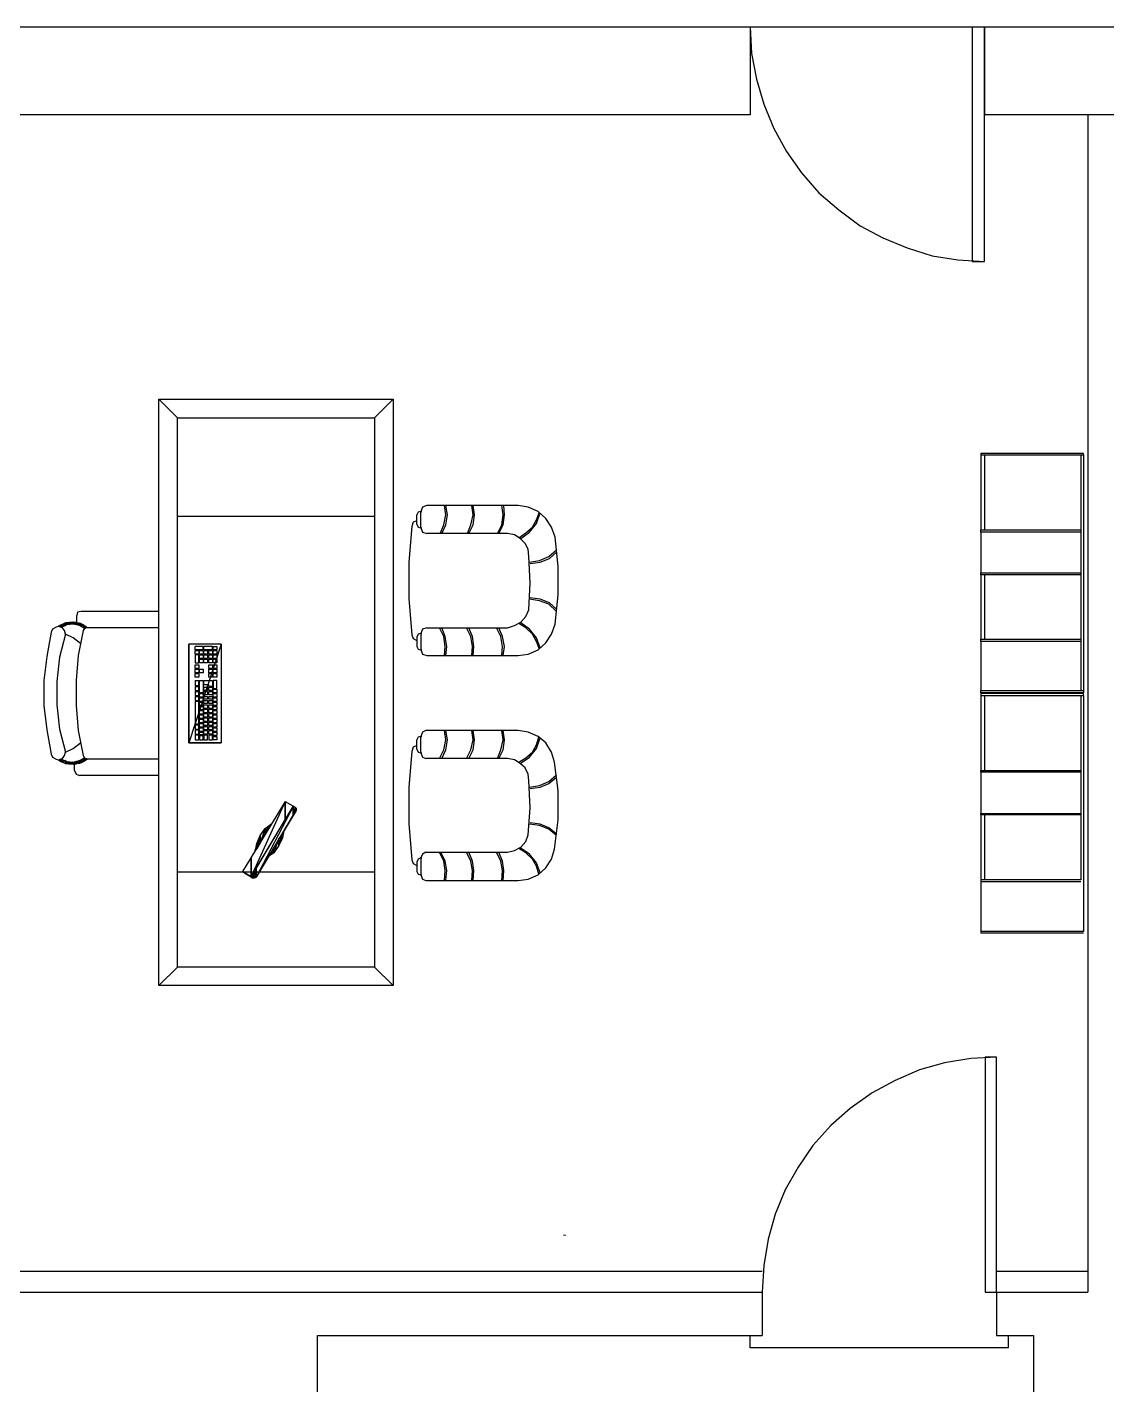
# Model space of a CAD drawing. Header units: millimetres. Extents: x 0 to 11839, y 0 to 13604.
# Drawn here: x 1777 to 4977, y 4743 to 8767 of the extents above; entities that cross this region are included whole.
import ezdxf

# ---------------------------------------------------------------- set-up
doc = ezdxf.new("R2010")
doc.units = ezdxf.units.MM
doc.layers.add('PDF_FILLS_OUTLINE', color=8, linetype='Continuous')
doc.layers.add('PDF_STROKES', color=7, linetype='Continuous')

msp = doc.modelspace()

# ---------------------------------------------------------------- linework, layer by layer
at = {"layer": 'PDF_FILLS_OUTLINE'}
for p, q in [((1890.2, 7001.9), (1879.6, 6989.2)), ((1892.3, 7001.9), (1890.2, 6993.5)), ((1890.2, 6993.5), (1890.2, 7001.9)), ((1890.2, 7001.9), (1890.2, 6993.5)), ((1900.8, 7004.1), (1892.3, 6995.6)), ((1892.3, 6995.6), (1892.3, 7001.9)), ((1892.3, 7001.9), (1892.3, 6995.6)), ((1905, 7004.1), (1900.8, 6997.7)), ((1900.8, 6997.7), (1900.8, 7004.1)), ((1900.8, 7004.1), (1900.8, 6997.7)), ((1913.5, 7004.1), (1905, 6997.7)), ((1905, 6997.7), (1905, 7004.1)), ((1905, 7004.1), (1905, 6997.7)), ((1919.8, 7004.1), (1913.5, 6997.7)), ((1913.5, 6997.7), (1913.5, 7004.1)), ((1913.5, 7004.1), (1913.5, 6997.7)), ((1919.8, 6997.7), (1919.8, 7004.1)), ((1919.8, 7004.1), (1919.8, 6997.7)), ((1926.2, 7001.9), (1919.8, 6997.7)), ((1932.5, 7001.9), (1926.2, 6995.6)), ((1926.2, 6995.6), (1926.2, 7001.9)), ((1926.2, 7001.9), (1926.2, 6995.6)), ((1932.5, 6993.5), (1932.5, 7001.9)), ((1932.5, 7001.9), (1932.5, 6993.5)), ((1871.1, 6991.3), (1869, 6991.3)), ((1875.4, 6995.6), (1871.1, 6991.3)), ((1871.1, 6993.5), (1871.1, 6991.3)), ((1871.1, 6991.3), (1871.1, 6993.5)), ((1875.4, 6989.2), (1871.1, 6991.3)), ((1877.5, 6995.6), (1875.4, 6989.2)), ((1875.4, 6989.2), (1875.4, 6995.6)), ((1875.4, 6995.6), (1875.4, 6989.2)), ((1877.5, 6989.2), (1875.4, 6989.2)), ((1879.6, 6997.7), (1877.5, 6989.2)), ((1877.5, 6989.2), (1877.5, 6995.6)), ((1877.5, 6995.6), (1877.5, 6989.2)), ((1879.6, 6989.2), (1877.5, 6989.2)), ((1879.6, 6989.2), (1879.6, 6997.7)), ((1879.6, 6997.7), (1879.6, 6989.2)), ((1890.2, 6993.5), (1879.6, 6989.2)), ((1892.3, 6995.6), (1890.2, 6993.5)), ((1900.8, 6997.7), (1892.3, 6995.6)), ((1905, 6997.7), (1900.8, 6997.7)), ((1913.5, 6997.7), (1905, 6997.7)), ((1919.8, 6997.7), (1913.5, 6997.7)), ((1926.2, 6995.6), (1919.8, 6997.7)), ((1932.5, 6993.5), (1926.2, 6995.6)), ((1936.8, 6999.8), (1932.5, 6993.5)), ((1936.8, 6991.3), (1932.5, 6993.5)), ((1936.8, 6991.3), (1936.8, 6999.8)), ((1936.8, 6999.8), (1936.8, 6991.3)), ((1945.2, 6995.6), (1936.8, 6991.3)), ((1945.2, 6987.1), (1936.8, 6991.3)), ((1945.2, 6987.1), (1945.2, 6995.6)), ((1945.2, 6995.6), (1945.2, 6987.1)), ((1947.3, 6993.5), (1945.2, 6987.1)), ((1947.3, 6985), (1945.2, 6987.1)), ((1947.3, 6985), (1947.3, 6993.5)), ((1947.3, 6993.5), (1947.3, 6985)), ((1949.4, 6991.3), (1947.3, 6985)), ((1949.4, 6987.1), (1947.3, 6985)), ((1951.6, 6991.3), (1949.4, 6987.1)), ((1949.4, 6987.1), (1949.4, 6991.3)), ((1949.4, 6991.3), (1949.4, 6987.1)), ((1951.6, 6987.1), (1949.4, 6987.1)), ((1951.6, 6987.1), (1951.6, 6991.3)), ((1951.6, 6991.3), (1951.6, 6987.1)), ((1953.7, 6989.2), (1951.6, 6987.1)), ((1953.7, 6987.1), (1951.6, 6987.1)), ((1953.7, 6987.1), (1953.7, 6989.2)), ((1953.7, 6989.2), (1953.7, 6987.1)), ((1955.8, 6987.1), (1953.7, 6987.1)), ((2351.6, 6938.4), (2256.4, 6646.3)), ((2256.4, 6646.3), (2256.4, 6938.4)), ((2351.6, 6938.4), (2351.6, 6646.3)), ((2351.6, 6646.3), (2256.4, 6646.3)), ((1945.2, 6599.8), (1936.8, 6587.1)), ((1947.3, 6601.9), (1945.2, 6591.3)), ((1945.2, 6591.3), (1945.2, 6599.8)), ((1945.2, 6599.8), (1945.2, 6591.3)), ((1947.3, 6593.4), (1947.3, 6601.9)), ((1947.3, 6601.9), (1947.3, 6593.4)), ((1949.4, 6599.8), (1947.3, 6593.4)), ((1951.6, 6599.8), (1949.4, 6593.4)), ((1949.4, 6593.4), (1949.4, 6599.8)), ((1949.4, 6599.8), (1949.4, 6593.4)), ((1953.7, 6599.8), (1951.6, 6595.5)), ((1951.6, 6595.5), (1951.6, 6599.8)), ((1951.6, 6599.8), (1951.6, 6595.5)), ((1953.7, 6597.7), (1953.7, 6599.8)), ((1953.7, 6599.8), (1953.7, 6597.7)), ((1871.1, 6593.4), (1869, 6595.5)), ((1875.4, 6597.7), (1871.1, 6593.4)), ((1871.1, 6595.5), (1871.1, 6593.4)), ((1871.1, 6593.4), (1871.1, 6595.5)), ((1875.4, 6591.3), (1871.1, 6593.4)), ((1877.5, 6597.7), (1875.4, 6591.3)), ((1875.4, 6591.3), (1875.4, 6597.7)), ((1875.4, 6597.7), (1875.4, 6591.3)), ((1877.5, 6591.3), (1875.4, 6591.3)), ((1879.6, 6597.7), (1877.5, 6591.3)), ((1877.5, 6591.3), (1877.5, 6597.7)), ((1877.5, 6597.7), (1877.5, 6591.3)), ((1879.6, 6589.2), (1877.5, 6591.3)), ((1879.6, 6589.2), (1879.6, 6597.7)), ((1879.6, 6597.7), (1879.6, 6589.2)), ((1890.2, 6593.4), (1879.6, 6589.2)), ((1890.2, 6585), (1879.6, 6589.2)), ((1890.2, 6585), (1890.2, 6593.4)), ((1890.2, 6593.4), (1890.2, 6585)), ((1892.3, 6591.3), (1890.2, 6585)), ((1892.3, 6585), (1890.2, 6585)), ((1892.3, 6585), (1892.3, 6591.3)), ((1892.3, 6591.3), (1892.3, 6585)), ((1900.8, 6589.2), (1892.3, 6585)), ((1900.8, 6582.8), (1892.3, 6585)), ((1905, 6589.2), (1900.8, 6582.8)), ((1900.8, 6582.8), (1900.8, 6589.2)), ((1900.8, 6589.2), (1900.8, 6582.8)), ((1905, 6582.8), (1900.8, 6582.8)), ((1913.5, 6589.2), (1905, 6582.8)), ((1905, 6582.8), (1905, 6589.2)), ((1905, 6589.2), (1905, 6582.8)), ((1913.5, 6582.8), (1905, 6582.8)), ((1919.8, 6589.2), (1913.5, 6582.8)), ((1913.5, 6582.8), (1913.5, 6589.2)), ((1913.5, 6589.2), (1913.5, 6582.8)), ((1919.8, 6582.8), (1913.5, 6582.8)), ((1926.2, 6591.3), (1919.8, 6582.8)), ((1919.8, 6582.8), (1919.8, 6589.2)), ((1919.8, 6589.2), (1919.8, 6582.8)), ((1926.2, 6585), (1919.8, 6582.8)), ((1932.5, 6593.4), (1926.2, 6585)), ((1926.2, 6585), (1926.2, 6591.3)), ((1926.2, 6591.3), (1926.2, 6585)), ((1932.5, 6585), (1926.2, 6585)), ((1936.8, 6595.5), (1932.5, 6585)), ((1932.5, 6585), (1932.5, 6593.4)), ((1932.5, 6593.4), (1932.5, 6585)), ((1936.8, 6587.1), (1932.5, 6585)), ((1936.8, 6587.1), (1936.8, 6595.5)), ((1936.8, 6595.5), (1936.8, 6587.1)), ((1945.2, 6591.3), (1936.8, 6587.1)), ((1947.3, 6593.4), (1945.2, 6591.3)), ((1949.4, 6593.4), (1947.3, 6593.4)), ((1951.6, 6595.5), (1949.4, 6593.4)), ((1953.7, 6597.7), (1951.6, 6595.5)), ((1955.8, 6597.7), (1953.7, 6597.7)), ((2542.1, 6472.8), (2440.5, 6250.5)), ((2565.4, 6457.9), (2455.3, 6248.4)), ((2542.1, 6419.9), (2542.1, 6472.8)), ((2542.1, 6472.8), (2542.1, 6419.9)), ((2565.4, 6457.9), (2542.1, 6419.9)), ((2565.4, 6432.5), (2565.4, 6457.9)), ((2565.4, 6457.9), (2565.4, 6432.5)), ((2571.7, 6455.8), (2565.4, 6432.5)), ((2571.7, 6441), (2565.4, 6432.5)), ((2571.7, 6441), (2571.7, 6455.8)), ((2571.7, 6455.8), (2571.7, 6441)), ((2573.9, 6453.7), (2571.7, 6443.1)), ((2571.7, 6443.1), (2571.7, 6453.7)), ((2571.7, 6453.7), (2571.7, 6441)), ((2571.7, 6453.7), (2571.7, 6441)), ((2573.9, 6445.3), (2571.7, 6443.1)), ((2573.9, 6445.3), (2573.9, 6453.7)), ((2573.9, 6453.7), (2573.9, 6445.3)), ((2573.9, 6447.4), (2573.9, 6451.6)), ((2573.9, 6451.6), (2573.9, 6447.4)), ((2573.9, 6451.6), (2573.9, 6447.4)), ((2573.9, 6451.6), (2573.9, 6445.3)), ((2573.9, 6451.6), (2573.9, 6445.3)), ((2573.9, 6451.6), (2573.9, 6445.3)), ((2573.9, 6451.6), (2573.9, 6445.3)), ((2573.9, 6451.6), (2573.9, 6445.3)), ((2573.9, 6451.6), (2573.9, 6445.3)), ((2573.9, 6449.5), (2573.9, 6447.4)), ((2573.9, 6449.5), (2573.9, 6447.4)), ((2573.9, 6449.5), (2573.9, 6447.4)), ((2573.9, 6449.5), (2573.9, 6447.4)), ((2573.9, 6449.5), (2573.9, 6447.4)), ((2542.1, 6419.9), (2440.5, 6250.5)), ((2565.4, 6432.5), (2455.3, 6248.4)), ((2501.9, 6407.1), (2489.2, 6388.1)), ((2468, 6371.2), (2457.4, 6333.1)), ((2482.8, 6392.3), (2468, 6350)), ((2482.8, 6377.5), (2468, 6350)), ((2468, 6350), (2468, 6371.2)), ((2468, 6371.2), (2468, 6350)), ((2489.2, 6396.6), (2482.8, 6377.5)), ((2482.8, 6377.5), (2482.8, 6392.3)), ((2482.8, 6392.3), (2482.8, 6377.5)), ((2489.2, 6388.1), (2482.8, 6377.5)), ((2489.2, 6388.1), (2489.2, 6396.6)), ((2489.2, 6396.6), (2489.2, 6388.1)), ((2523.1, 6362.7), (2508.2, 6320.4)), ((2533.6, 6379.6), (2523.1, 6341.5)), ((2533.6, 6364.8), (2523.1, 6341.5)), ((2523.1, 6341.5), (2523.1, 6362.7)), ((2523.1, 6362.7), (2523.1, 6341.5)), ((2537.9, 6386), (2533.6, 6364.8)), ((2533.6, 6364.8), (2533.6, 6379.6)), ((2533.6, 6379.6), (2533.6, 6364.8)), ((2455.3, 6337.3), (2453.2, 6326.7)), ((2453.2, 6328.8), (2453.2, 6326.7)), ((2453.2, 6326.7), (2453.2, 6328.8)), ((2455.3, 6328.8), (2453.2, 6326.7)), ((2457.4, 6347.9), (2455.3, 6328.8)), ((2455.3, 6328.8), (2455.3, 6337.3)), ((2455.3, 6337.3), (2455.3, 6328.8)), ((2457.4, 6333.1), (2455.3, 6328.8)), ((2468, 6350), (2457.4, 6333.1)), ((2457.4, 6333.1), (2457.4, 6347.9)), ((2457.4, 6347.9), (2457.4, 6333.1)), ((2508.2, 6337.3), (2501.9, 6316.1)), ((2501.9, 6324.6), (2501.9, 6316.1)), ((2501.9, 6316.1), (2501.9, 6324.6)), ((2508.2, 6320.4), (2501.9, 6316.1)), ((2523.1, 6341.5), (2508.2, 6320.4)), ((2508.2, 6320.4), (2508.2, 6337.3)), ((2508.2, 6337.3), (2508.2, 6320.4)), ((2440.5, 6303.4), (2440.5, 6250.5)), ((2440.5, 6250.5), (2440.5, 6303.4)), ((2501.9, 6316.1), (2489.2, 6307.7)), ((2440.5, 6250.5), (2415.1, 6265.3)), ((2444.7, 6246.3), (2440.5, 6250.5)), ((2446.9, 6261.1), (2444.7, 6246.3)), ((2444.7, 6259), (2444.7, 6246.3)), ((2444.7, 6246.3), (2444.7, 6259)), ((2446.9, 6246.3), (2444.7, 6246.3)), ((2449, 6263.2), (2446.9, 6246.3)), ((2446.9, 6246.3), (2446.9, 6261.1)), ((2446.9, 6261.1), (2446.9, 6246.3)), ((2449, 6246.3), (2446.9, 6246.3)), ((2451.1, 6267.5), (2449, 6246.3)), ((2449, 6246.3), (2449, 6265.3)), ((2449, 6265.3), (2449, 6246.3)), ((2449, 6265.3), (2449, 6246.3)), ((2449, 6246.3), (2449, 6263.2)), ((2449, 6263.2), (2449, 6246.3)), ((2451.1, 6246.3), (2449, 6246.3)), ((2453.2, 6271.7), (2451.1, 6246.3)), ((2451.1, 6246.3), (2451.1, 6269.6)), ((2451.1, 6269.6), (2451.1, 6246.3)), ((2451.1, 6269.6), (2451.1, 6246.3)), ((2451.1, 6246.3), (2451.1, 6267.5)), ((2451.1, 6267.5), (2451.1, 6246.3)), ((2453.2, 6246.3), (2451.1, 6246.3)), ((2455.3, 6273.8), (2453.2, 6246.3)), ((2453.2, 6246.3), (2453.2, 6273.8)), ((2453.2, 6273.8), (2453.2, 6246.3)), ((2453.2, 6273.8), (2453.2, 6246.3)), ((2453.2, 6246.3), (2453.2, 6271.7)), ((2453.2, 6271.7), (2453.2, 6246.3)), ((2455.3, 6248.4), (2453.2, 6246.3)), ((2455.3, 6248.4), (2455.3, 6275.9)), ((2455.3, 6275.9), (2455.3, 6248.4)), ((2455.3, 6275.9), (2455.3, 6248.4)), ((2455.3, 6248.4), (2455.3, 6273.8)), ((2455.3, 6273.8), (2455.3, 6248.4)), ((3367.6, 5188), (3367.6, 5188)), ((3367.6, 5188), (3367.6, 5185.8)), ((3367.6, 5188), (3367.6, 5185.8)), ((3369.7, 5188), (3369.7, 5188)), ((3369.7, 5188), (3369.7, 5185.8)), ((3369.7, 5185.8), (3369.7, 5188)), ((3369.7, 5188), (3369.7, 5188)), ((3369.7, 5188), (3369.7, 5185.8)), ((3369.7, 5185.8), (3369.7, 5188)), ((3369.7, 5188), (3369.7, 5188)), ((3369.7, 5188), (3369.7, 5185.8)), ((3369.7, 5185.8), (3369.7, 5185.8)), ((3371.8, 5188), (3371.8, 5188)), ((3371.8, 5188), (3371.8, 5185.8)), ((3371.8, 5185.8), (3371.8, 5188)), ((3371.8, 5188), (3371.8, 5188)), ((3371.8, 5188), (3371.8, 5185.8)), ((3371.8, 5185.8), (3371.8, 5188)), ((3371.8, 5188), (3371.8, 5188)), ((3371.8, 5188), (3371.8, 5185.8)), ((3371.8, 5185.8), (3371.8, 5188)), ((3371.8, 5188), (3371.8, 5188)), ((3371.8, 5188), (3371.8, 5185.8)), ((3371.8, 5185.8), (3371.8, 5188)), ((3371.8, 5185.8), (3371.8, 5185.8))]:
    msp.add_line(p, q, dxfattribs=at)
at = {"layer": 'PDF_STROKES'}
for p, q in [((3920.1, 8767.2), (1564.2, 8767.2)), ((3920.1, 8767.2), (3920.1, 8506.9)), ((3920.1, 8767.2), (3924.3, 8688.9)), ((4614.3, 8767.2), (3920.1, 8767.2)), ((4578.3, 8767.2), (4578.3, 8073)), ((6720.4, 8767.2), (4614.3, 8767.2)), ((4614.3, 8767.2), (4614.3, 8506.9)), ((4614.3, 8073), (4614.3, 8767.2)), ((3924.3, 8688.9), (3939.1, 8612.7)), ((3939.1, 8612.7), (3960.3, 8538.6)), ((3960.3, 8538.6), (3989.9, 8466.7)), ((3920.1, 8506.9), (1259.4, 8506.9)), ((6720.4, 8506.9), (4614.3, 8506.9)), ((4921.2, 8506.9), (4921.2, 5018.6)), ((4921.2, 8506.9), (4921.2, 5080)), ((3989.9, 8466.7), (4028, 8398.9)), ((4028, 8398.9), (4072.5, 8335.4)), ((4072.5, 8335.4), (4123.3, 8276.2)), ((4123.3, 8276.2), (4182.5, 8225.4)), ((4182.5, 8225.4), (4246, 8178.8)), ((4246, 8178.8), (4313.8, 8142.8)), ((4313.8, 8142.8), (4385.7, 8113.2)), ((4385.7, 8113.2), (4459.8, 8089.9)), ((4459.8, 8089.9), (4536, 8077.2)), ((4536, 8077.2), (4614.3, 8073)), ((4578.3, 8073), (4614.3, 8073)), ((2222.5, 7609.4), (2167.5, 7664.5)), ((2861.7, 7664.5), (2806.7, 7609.4)), ((4908.5, 7503.6), (4603.7, 7503.6)), ((4603.7, 7503.6), (4603.7, 7499.4)), ((4603.7, 7499.4), (4603.7, 7277.1)), ((4603.7, 7499.4), (4603.7, 7277.1)), ((4603.7, 7499.4), (4908.5, 7499.4)), ((4614.3, 7499.4), (4614.3, 7277.1)), ((4900.1, 7499.4), (4900.1, 7277.1)), ((4908.5, 7499.4), (4908.5, 7503.6)), ((4908.5, 7499.4), (4908.5, 6800.8)), ((2935.8, 7330), (2931.6, 7321.6)), ((2944.3, 7332.1), (2935.8, 7330)), ((2948.5, 7344.8), (2944.3, 7332.1)), ((2944.3, 7283.4), (2944.3, 7332.1)), ((2944.3, 7332.1), (2946.4, 7332.1)), ((2961.2, 7349.1), (2948.5, 7344.8)), ((3232.2, 7349.1), (2961.2, 7349.1)), ((3018.4, 7321.6), (3014.1, 7349.1)), ((3022.6, 7321.6), (3018.4, 7349.1)), ((3098.8, 7321.6), (3094.6, 7349.1)), ((3103, 7321.6), (3098.8, 7349.1)), ((3187.7, 7321.6), (3183.5, 7349.1)), ((3191.9, 7321.6), (3189.8, 7349.1)), ((3261.8, 7344.8), (3232.2, 7349.1)), ((3291.4, 7332.1), (3261.8, 7344.8)), ((3287.2, 7306.7), (3295.6, 7330)), ((3287.2, 7296.2), (3297.8, 7327.9)), ((3314.7, 7311), (3291.4, 7332.1)), ((2806.7, 7317.3), (2222.5, 7317.3)), ((2916.8, 7287.7), (2908.3, 7181.9)), ((2921, 7300.4), (2916.8, 7287.7)), ((2931.6, 7304.6), (2921, 7300.4)), ((2931.6, 7294), (2931.6, 7321.6)), ((2931.6, 7294), (2935.8, 7285.6)), ((2935.8, 7285.6), (2944.3, 7283.4)), ((2944.3, 7283.4), (2948.5, 7270.8)), ((2944.3, 7283.4), (2946.4, 7283.4)), ((3001.4, 7266.5), (3012, 7291.9)), ((3005.7, 7266.5), (3018.4, 7291.9)), ((3012, 7291.9), (3018.4, 7321.6)), ((3018.4, 7291.9), (3022.6, 7321.6)), ((3081.9, 7266.5), (3092.4, 7291.9)), ((3086.1, 7266.5), (3098.8, 7291.9)), ((3092.4, 7291.9), (3098.8, 7321.6)), ((3098.8, 7291.9), (3103, 7321.6)), ((3170.8, 7266.5), (3183.5, 7291.9)), ((3175, 7266.5), (3187.7, 7291.9)), ((3183.5, 7291.9), (3187.7, 7321.6)), ((3187.7, 7291.9), (3191.9, 7321.6)), ((3255.4, 7268.6), (3274.5, 7285.6)), ((3266, 7270.8), (3287.2, 7296.2)), ((3274.5, 7285.6), (3287.2, 7306.7)), ((3331.6, 7285.6), (3314.7, 7311)), ((3342.2, 7255.9), (3331.6, 7285.6)), ((2948.5, 7270.8), (2961.2, 7266.5)), ((3200.4, 7266.5), (2961.2, 7266.5)), ((3221.6, 7262.3), (3200.4, 7266.5)), ((3238.5, 7251.7), (3221.6, 7262.3)), ((3234.3, 7253.8), (3255.4, 7268.6)), ((3253.3, 7236.9), (3238.5, 7251.7)), ((3240.6, 7251.7), (3266, 7270.8)), ((3350.7, 7169.2), (3342.2, 7255.9)), ((4603.7, 7270.8), (4603.7, 7150.1)), ((4603.7, 7270.8), (4603.7, 7150.1)), ((4900.1, 7270.8), (4900.1, 7150.1)), ((3261.8, 7220), (3253.3, 7236.9)), ((3263.9, 7198.8), (3261.8, 7220)), ((3323.2, 7198.8), (3346.4, 7217.8)), ((3325.3, 7192.4), (3346.4, 7211.5)), ((2908.3, 7181.9), (2908.3, 7073.9)), ((3268.1, 7120.5), (3263.9, 7198.8)), ((3266, 7181.9), (3295.6, 7186.1)), ((3268.1, 7177.6), (3297.8, 7181.9)), ((3295.6, 7186.1), (3323.2, 7198.8)), ((3297.8, 7181.9), (3325.3, 7192.4)), ((3350.7, 7084.5), (3350.7, 7169.2)), ((4603.7, 7143.8), (4603.7, 6953.3)), ((4603.7, 7143.8), (4603.7, 6953.3)), ((4614.3, 7143.8), (4614.3, 6953.3)), ((4900.1, 7143.8), (4900.1, 6953.3)), ((3263.9, 7040), (3268.1, 7120.5)), ((3342.2, 6997.7), (3350.7, 7084.5)), ((2908.3, 7073.9), (2916.8, 6965.9)), ((3295.6, 7067.5), (3266, 7071.8)), ((3297.8, 7071.8), (3268.1, 7076)), ((3323.2, 7057), (3295.6, 7067.5)), ((3325.3, 7061.2), (3297.8, 7071.8)), ((3346.4, 7035.8), (3323.2, 7057)), ((3346.4, 7042.1), (3325.3, 7061.2)), ((1890.2, 7001.9), (1869, 6991.3)), ((1913.5, 7004.1), (1890.2, 7001.9)), ((1934.6, 6999.8), (1913.5, 7004.1)), ((1926.2, 7033.7), (1924.1, 7023.1)), ((1924.1, 7004.1), (1924.1, 7023.1)), ((1936.8, 7035.8), (1926.2, 7033.7)), ((2167.5, 7035.8), (1936.8, 7035.8)), ((3221.6, 6993.5), (3240.6, 7004.1)), ((3240.6, 7004.1), (3255.4, 7021)), ((3266, 6982.9), (3240.6, 7001.9)), ((3255.4, 7021), (3263.9, 7040)), ((1847.8, 6974.4), (1835.1, 6902.5)), ((1852.1, 6982.9), (1847.8, 6974.4)), ((1862.7, 6989.2), (1852.1, 6982.9)), ((1871.1, 6991.3), (1862.7, 6989.2)), ((1881.7, 6987.1), (1871.1, 6991.3)), ((1890.2, 6968.1), (1873.2, 6900.3)), ((1894.4, 6995.6), (1877.5, 6989.2)), ((1888.1, 6978.7), (1881.7, 6987.1)), ((1890.2, 6968.1), (1888.1, 6978.7)), ((1913.5, 6957.5), (1890.2, 6968.1)), ((1913.5, 6997.7), (1894.4, 6995.6)), ((1932.5, 6993.5), (1913.5, 6997.7)), ((1943.1, 6978.7), (1928.3, 6904.6)), ((1947.3, 6985), (1932.5, 6993.5)), ((1955.8, 6987.1), (1934.6, 6999.8)), ((1947.3, 6985), (1943.1, 6978.7)), ((1955.8, 6987.1), (1947.3, 6985)), ((2167.5, 6987.1), (1955.8, 6987.1)), ((2916.8, 6965.9), (2921, 6955.4)), ((2935.8, 6968.1), (2931.6, 6959.6)), ((2944.3, 6970.2), (2935.8, 6968.1)), ((2948.5, 6982.9), (2944.3, 6970.2)), ((2944.3, 6970.2), (2944.3, 6921.5)), ((2944.3, 6970.2), (2946.4, 6970.2)), ((2961.2, 6987.1), (2948.5, 6982.9)), ((2961.2, 6987.1), (3200.4, 6987.1)), ((3012, 6961.7), (2999.3, 6987.1)), ((3016.2, 6961.7), (3005.7, 6987.1)), ((3016.2, 6932.1), (3012, 6961.7)), ((3020.5, 6932.1), (3016.2, 6961.7)), ((3092.4, 6961.7), (3079.7, 6987.1)), ((3096.7, 6961.7), (3086.1, 6987.1)), ((3096.7, 6932.1), (3092.4, 6961.7)), ((3100.9, 6932.1), (3096.7, 6961.7)), ((3181.4, 6961.7), (3168.6, 6987.1)), ((3185.6, 6961.7), (3175, 6987.1)), ((3185.6, 6932.1), (3181.4, 6961.7)), ((3191.9, 6932.1), (3185.6, 6961.7)), ((3200.4, 6987.1), (3221.6, 6993.5)), ((3255.4, 6987.1), (3234.3, 6999.8)), ((3274.5, 6968.1), (3255.4, 6987.1)), ((3287.2, 6957.5), (3266, 6982.9)), ((3287.2, 6946.9), (3274.5, 6968.1)), ((3314.7, 6942.7), (3331.6, 6968.1)), ((3331.6, 6968.1), (3342.2, 6997.7)), ((1934.6, 6940.5), (1913.5, 6957.5)), ((2351.6, 6938.4), (2256.4, 6938.4)), ((2256.4, 6938.4), (2256.4, 6646.3)), ((2298.7, 6932.1), (2275.4, 6932.1)), ((2275.4, 6921.5), (2275.4, 6932.1)), ((2298.7, 6921.5), (2275.4, 6921.5)), ((2298.7, 6921.5), (2298.7, 6932.1)), ((2326.2, 6932.1), (2300.8, 6932.1)), ((2300.8, 6921.5), (2300.8, 6932.1)), ((2326.2, 6921.5), (2300.8, 6921.5)), ((2326.2, 6921.5), (2326.2, 6932.1)), ((2921, 6955.4), (2931.6, 6949)), ((2931.6, 6959.6), (2931.6, 6932.1)), ((2931.6, 6932.1), (2935.8, 6923.6)), ((2935.8, 6923.6), (2944.3, 6921.5)), ((2944.3, 6921.5), (2948.5, 6908.8)), ((2944.3, 6921.5), (2946.4, 6921.5)), ((3014.1, 6904.6), (3016.2, 6932.1)), ((3018.4, 6904.6), (3020.5, 6932.1)), ((3094.6, 6904.6), (3096.7, 6932.1)), ((3098.8, 6904.6), (3100.9, 6932.1)), ((3183.5, 6904.6), (3185.6, 6932.1)), ((3187.7, 6904.6), (3191.9, 6932.1)), ((3261.8, 6908.8), (3291.4, 6921.5)), ((3297.8, 6927.9), (3287.2, 6957.5)), ((3295.6, 6923.6), (3287.2, 6946.9)), ((3291.4, 6921.5), (3314.7, 6942.7)), ((4603.7, 6946.9), (4603.7, 6800.8)), ((4603.7, 6946.9), (4603.7, 6800.8)), ((4900.1, 6946.9), (4900.1, 6800.8)), ((1835.1, 6902.5), (1826.7, 6830.5)), ((1873.2, 6900.3), (1864.8, 6828.4)), ((1928.3, 6904.6), (1921.9, 6830.5)), ((2275.4, 6906.7), (2275.4, 6883.4)), ((2286, 6906.7), (2275.4, 6906.7)), ((2275.4, 6883.4), (2286, 6883.4)), ((2286, 6883.4), (2286, 6906.7)), ((2948.5, 6908.8), (2961.2, 6904.6)), ((2961.2, 6904.6), (3232.2, 6904.6)), ((3232.2, 6904.6), (3261.8, 6908.8)), ((1826.7, 6830.5), (1826.7, 6756.4)), ((1864.8, 6828.4), (1864.8, 6758.5)), ((1921.9, 6830.5), (1921.9, 6756.4)), ((2275.4, 6830.5), (2275.4, 6815.7)), ((2275.4, 6830.5), (2286, 6830.5)), ((2275.4, 6815.7), (2286, 6815.7)), ((2275.4, 6813.6), (2275.4, 6800.8)), ((2275.4, 6813.6), (2286, 6813.6)), ((2275.4, 6800.8), (2286, 6800.8)), ((2286, 6815.7), (2286, 6830.5)), ((2286, 6800.8), (2286, 6813.6)), ((2300.8, 6817.8), (2300.8, 6830.5)), ((2300.8, 6830.5), (2326.2, 6830.5)), ((2315.6, 6817.8), (2300.8, 6817.8)), ((2315.6, 6813.6), (2315.6, 6817.8)), ((2326.2, 6813.6), (2315.6, 6813.6)), ((2326.2, 6830.5), (2326.2, 6813.6)), ((2328.3, 6830.5), (2328.3, 6807.2)), ((2338.9, 6830.5), (2328.3, 6830.5)), ((2328.3, 6807.2), (2338.9, 6807.2)), ((2338.9, 6807.2), (2338.9, 6830.5)), ((2275.4, 6798.7), (2275.4, 6786)), ((2275.4, 6798.7), (2286, 6798.7)), ((2275.4, 6786), (2286, 6786)), ((2275.4, 6783.9), (2275.4, 6771.2)), ((2275.4, 6783.9), (2286, 6783.9)), ((2275.4, 6771.2), (2286, 6771.2)), ((2275.4, 6769.1), (2275.4, 6701.4)), ((2286, 6769.1), (2275.4, 6769.1)), ((2286, 6786), (2286, 6798.7)), ((2286, 6771.2), (2286, 6783.9)), ((2286, 6701.4), (2286, 6769.1)), ((4908.5, 6792.4), (4603.7, 6792.4)), ((4603.7, 6792.4), (4603.7, 6786)), ((4603.7, 6786), (4603.7, 6563.8)), ((4603.7, 6786), (4603.7, 6563.8)), ((4603.7, 6786), (4908.5, 6786)), ((4614.3, 6786), (4614.3, 6563.8)), ((4900.1, 6786), (4900.1, 6563.8)), ((4908.5, 6786), (4908.5, 6792.4)), ((4908.5, 6786), (4908.5, 6087.5)), ((1826.7, 6756.4), (1835.1, 6684.4)), ((1864.8, 6758.5), (1873.2, 6686.6)), ((1921.9, 6756.4), (1928.3, 6682.3)), ((1835.1, 6684.4), (1847.8, 6612.5)), ((1873.2, 6686.6), (1890.2, 6618.8)), ((1928.3, 6682.3), (1943.1, 6608.2)), ((2275.4, 6701.4), (2286, 6701.4)), ((2286, 6701.4), (2275.4, 6701.4)), ((2275.4, 6699.2), (2275.4, 6686.6)), ((2275.4, 6699.2), (2286, 6699.2)), ((2275.4, 6686.6), (2286, 6686.6)), ((2275.4, 6684.4), (2275.4, 6671.7)), ((2275.4, 6684.4), (2286, 6684.4)), ((2286, 6686.6), (2286, 6699.2)), ((2286, 6671.7), (2286, 6684.4)), ((2298.7, 6705.6), (2288.1, 6705.6)), ((2298.7, 6692.9), (2288.1, 6692.9)), ((2959.1, 6682.3), (2948.5, 6678.1)), ((3232.2, 6682.3), (2959.1, 6682.3)), ((3018.4, 6654.8), (3014.1, 6682.3)), ((3022.6, 6654.8), (3018.4, 6682.3)), ((3098.8, 6654.8), (3094.6, 6682.3)), ((3103, 6654.8), (3098.8, 6682.3)), ((3187.7, 6654.8), (3183.5, 6682.3)), ((3191.9, 6654.8), (3187.7, 6682.3)), ((3261.8, 6678.1), (3232.2, 6682.3)), ((1913.5, 6629.4), (1934.6, 6646.3)), ((2256.4, 6646.3), (2351.6, 6646.3)), ((2275.4, 6671.7), (2286, 6671.7)), ((2275.4, 6669.6), (2275.4, 6654.8)), ((2275.4, 6669.6), (2286, 6669.6)), ((2275.4, 6654.8), (2286, 6654.8)), ((2286, 6654.8), (2286, 6669.6)), ((2288.1, 6667.5), (2288.1, 6654.8)), ((2288.1, 6667.5), (2298.7, 6667.5)), ((2288.1, 6654.8), (2298.7, 6654.8)), ((2298.7, 6654.8), (2298.7, 6667.5)), ((2300.8, 6669.6), (2300.8, 6654.8)), ((2300.8, 6669.6), (2311.4, 6669.6)), ((2300.8, 6654.8), (2311.4, 6654.8)), ((2311.4, 6654.8), (2311.4, 6669.6)), ((2315.6, 6669.6), (2315.6, 6654.8)), ((2315.6, 6669.6), (2326.2, 6669.6)), ((2315.6, 6654.8), (2326.2, 6654.8)), ((2326.2, 6654.8), (2326.2, 6669.6)), ((2935.8, 6663.3), (2931.6, 6654.8)), ((2931.6, 6627.3), (2931.6, 6654.8)), ((2944.3, 6665.4), (2935.8, 6663.3)), ((2948.5, 6678.1), (2944.3, 6665.4)), ((2944.3, 6616.7), (2944.3, 6665.4)), ((2944.3, 6665.4), (2946.4, 6665.4)), ((3012, 6625.2), (3018.4, 6654.8)), ((3018.4, 6625.2), (3022.6, 6654.8)), ((3092.4, 6625.2), (3098.8, 6654.8)), ((3098.8, 6625.2), (3103, 6654.8)), ((3181.4, 6625.2), (3187.7, 6654.8)), ((3187.7, 6625.2), (3191.9, 6654.8)), ((3291.4, 6665.4), (3261.8, 6678.1)), ((3274.5, 6618.8), (3287.2, 6640)), ((3287.2, 6640), (3293.5, 6663.3)), ((3287.2, 6629.4), (3297.8, 6661.2)), ((3314.7, 6646.3), (3291.4, 6665.4)), ((3331.6, 6618.8), (3314.7, 6646.3)), ((1847.8, 6612.5), (1852.1, 6604)), ((1852.1, 6604), (1862.7, 6597.7)), ((1871.1, 6595.5), (1881.7, 6599.8)), ((1881.7, 6599.8), (1888.1, 6608.2)), ((1888.1, 6608.2), (1890.2, 6618.8)), ((1890.2, 6618.8), (1913.5, 6629.4)), ((1932.5, 6593.4), (1947.3, 6601.9)), ((1943.1, 6608.2), (1947.3, 6601.9)), ((1947.3, 6601.9), (1955.8, 6597.7)), ((2916.8, 6620.9), (2908.3, 6515.1)), ((2921, 6633.6), (2916.8, 6620.9)), ((2931.6, 6637.9), (2921, 6633.6)), ((2931.6, 6627.3), (2935.8, 6618.8)), ((2935.8, 6618.8), (2944.3, 6616.7)), ((2944.3, 6616.7), (2948.5, 6604)), ((2944.3, 6616.7), (2946.4, 6616.7)), ((2948.5, 6604), (2959.1, 6599.8)), ((3200.4, 6599.8), (2959.1, 6599.8)), ((2999.3, 6599.8), (3012, 6625.2)), ((3005.7, 6599.8), (3018.4, 6625.2)), ((3079.7, 6599.8), (3092.4, 6625.2)), ((3086.1, 6599.8), (3098.8, 6625.2)), ((3170.8, 6599.8), (3181.4, 6625.2)), ((3175, 6599.8), (3187.7, 6625.2)), ((3221.6, 6595.5), (3200.4, 6599.8)), ((3234.3, 6589.2), (3255.4, 6601.9)), ((3238.5, 6585), (3266, 6604)), ((3255.4, 6601.9), (3274.5, 6618.8)), ((3266, 6604), (3287.2, 6629.4)), ((3340.1, 6589.2), (3331.6, 6618.8)), ((1862.7, 6597.7), (1871.1, 6595.5)), ((1869, 6595.5), (1890.2, 6585)), ((1877.5, 6597.7), (1894.4, 6591.3)), ((1890.2, 6585), (1913.5, 6582.8)), ((1894.4, 6591.3), (1913.5, 6589.2)), ((1913.5, 6589.2), (1932.5, 6593.4)), ((1913.5, 6582.8), (1934.6, 6587.1)), ((1917.7, 6563.8), (1917.7, 6582.8)), ((1917.7, 6563.8), (1921.9, 6553.2)), ((1934.6, 6587.1), (1955.8, 6597.7)), ((2167.5, 6597.7), (1955.8, 6597.7)), ((3238.5, 6585), (3221.6, 6595.5)), ((3253.3, 6572.3), (3238.5, 6585)), ((3261.8, 6553.2), (3253.3, 6572.3)), ((3350.7, 6504.5), (3340.1, 6589.2)), ((4603.7, 6559.6), (4603.7, 6436.8)), ((4603.7, 6559.6), (4603.7, 6436.8)), ((4900.1, 6561.7), (4900.1, 6555.3)), ((4900.1, 6559.6), (4900.1, 6436.8)), ((1921.9, 6553.2), (1932.5, 6549)), ((2167.5, 6549), (1932.5, 6549)), ((3263.9, 6534.2), (3261.8, 6553.2)), ((3268.1, 6453.7), (3263.9, 6534.2)), ((3266, 6515.1), (3295.6, 6519.3)), ((3295.6, 6519.3), (3323.2, 6532)), ((3297.8, 6515.1), (3323.2, 6525.7)), ((3323.2, 6532), (3346.4, 6551.1)), ((3323.2, 6525.7), (3346.4, 6544.7)), ((4900.1, 6555.3), (4900.1, 6407.1)), ((2908.3, 6515.1), (2908.3, 6407.1)), ((3268.1, 6510.9), (3297.8, 6515.1)), ((3350.7, 6417.7), (3350.7, 6504.5)), ((2542.1, 6472.8), (2415.1, 6265.3)), ((2440.5, 6250.5), (2565.4, 6457.9)), ((2573.9, 6445.3), (2455.3, 6248.4)), ((2542.1, 6472.8), (2571.7, 6455.8)), ((2573.9, 6451.6), (2571.7, 6455.8)), ((2573.9, 6445.3), (2573.9, 6451.6)), ((3261.8, 6373.3), (3268.1, 6453.7)), ((2482.8, 6392.3), (2501.9, 6407.1)), ((2908.3, 6407.1), (2916.8, 6299.2)), ((3295.6, 6400.8), (3266, 6405)), ((3297.8, 6405), (3268.1, 6409.3)), ((3323.2, 6390.2), (3295.6, 6400.8)), ((3323.2, 6394.5), (3297.8, 6405)), ((3340.1, 6330.9), (3350.7, 6417.7)), ((4603.7, 6432.5), (4603.7, 6239.9)), ((4603.7, 6432.5), (4603.7, 6239.9)), ((4614.3, 6432.5), (4614.3, 6239.9)), ((4900.1, 6432.5), (4900.1, 6239.9)), ((4908.5, 6407.1), (4908.5, 6402.9)), ((2457.4, 6347.9), (2468, 6371.2)), ((2468, 6371.2), (2482.8, 6392.3)), ((2533.6, 6364.8), (2523.1, 6341.5)), ((2537.9, 6386), (2533.6, 6364.8)), ((3255.4, 6354.2), (3261.8, 6373.3)), ((3346.4, 6375.4), (3323.2, 6394.5)), ((3346.4, 6371.2), (3323.2, 6390.2)), ((2453.2, 6326.7), (2455.3, 6337.3)), ((2455.3, 6337.3), (2457.4, 6347.9)), ((2508.2, 6320.4), (2489.2, 6307.7)), ((2523.1, 6341.5), (2508.2, 6320.4)), ((2959.1, 6322.5), (2948.5, 6316.1)), ((2959.1, 6322.5), (3200.4, 6322.5)), ((3012, 6295), (2999.3, 6322.5)), ((3016.2, 6295), (3003.5, 6322.5)), ((3092.4, 6295), (3079.7, 6322.5)), ((3096.7, 6295), (3086.1, 6322.5)), ((3181.4, 6295), (3168.6, 6322.5)), ((3185.6, 6295), (3175, 6322.5)), ((3200.4, 6322.5), (3221.6, 6326.7)), ((3221.6, 6326.7), (3240.6, 6337.3)), ((3255.4, 6320.4), (3234.3, 6333.1)), ((3266, 6316.1), (3238.5, 6335.2)), ((3240.6, 6337.3), (3255.4, 6354.2)), ((3274.5, 6301.3), (3255.4, 6320.4)), ((3331.6, 6301.3), (3340.1, 6330.9)), ((2916.8, 6299.2), (2921, 6288.6)), ((2921, 6288.6), (2931.6, 6282.3)), ((2935.8, 6301.3), (2931.6, 6292.9)), ((2931.6, 6292.9), (2931.6, 6265.3)), ((2944.3, 6305.5), (2935.8, 6301.3)), ((2948.5, 6316.1), (2944.3, 6305.5)), ((2944.3, 6305.5), (2944.3, 6254.8)), ((2944.3, 6305.5), (2946.4, 6305.5)), ((3016.2, 6267.5), (3012, 6295)), ((3020.5, 6267.5), (3016.2, 6295)), ((3096.7, 6267.5), (3092.4, 6295)), ((3100.9, 6267.5), (3096.7, 6295)), ((3185.6, 6267.5), (3181.4, 6295)), ((3189.8, 6267.5), (3185.6, 6295)), ((3287.2, 6290.7), (3266, 6316.1)), ((3287.2, 6280.2), (3274.5, 6301.3)), ((3297.8, 6261.1), (3287.2, 6290.7)), ((3293.5, 6256.9), (3287.2, 6280.2)), ((3314.7, 6275.9), (3331.6, 6301.3)), ((2806.7, 6263.2), (2222.5, 6263.2)), ((2415.1, 6265.3), (2444.7, 6246.3)), ((2444.7, 6246.3), (2451.1, 6246.3)), ((2451.1, 6246.3), (2455.3, 6248.4)), ((2931.6, 6265.3), (2935.8, 6256.9)), ((2935.8, 6256.9), (2944.3, 6254.8)), ((2944.3, 6254.8), (2948.5, 6242.1)), ((2944.3, 6254.8), (2946.4, 6254.8)), ((2948.5, 6242.1), (2959.1, 6237.8)), ((2959.1, 6237.8), (3232.2, 6237.8)), ((3014.1, 6237.8), (3016.2, 6267.5)), ((3018.4, 6237.8), (3020.5, 6267.5)), ((3094.6, 6237.8), (3096.7, 6267.5)), ((3098.8, 6237.8), (3100.9, 6267.5)), ((3183.5, 6237.8), (3185.6, 6267.5)), ((3187.7, 6237.8), (3189.8, 6267.5)), ((3232.2, 6237.8), (3261.8, 6242.1)), ((3261.8, 6242.1), (3291.4, 6254.8)), ((3291.4, 6254.8), (3314.7, 6275.9)), ((4900.1, 6239.9), (4603.7, 6239.9)), ((4603.7, 6239.9), (4603.7, 6235.7)), ((4603.7, 6235.7), (4603.7, 6087.5)), ((4603.7, 6235.7), (4603.7, 6087.5)), ((4603.7, 6235.7), (4900.1, 6235.7)), ((4908.5, 6087.5), (4603.7, 6087.5)), ((4603.7, 6087.5), (4603.7, 6083.3)), ((4603.7, 6083.3), (4908.5, 6083.3)), ((2222.5, 5981.7), (2167.5, 5926.7)), ((2861.7, 5926.7), (2806.7, 5981.7)), ((4650.3, 5715), (4574.1, 5710.8)), ((4616.4, 5715), (4616.4, 5018.6)), ((4650.3, 5715), (4616.4, 5715)), ((4650.3, 5018.6), (4650.3, 5715)), ((4421.7, 5676.9), (4349.7, 5645.2)), ((4495.8, 5698.1), (4421.7, 5676.9)), ((4574.1, 5710.8), (4495.8, 5698.1)), ((4349.7, 5645.2), (4282, 5609.2)), ((4282, 5609.2), (4216.4, 5562.6)), ((4216.4, 5562.6), (4159.3, 5511.8)), ((4159.3, 5511.8), (4106.3, 5452.5)), ((4106.3, 5452.5), (4061.9, 5389)), ((4061.9, 5389), (4023.8, 5321.3)), ((4023.8, 5321.3), (3994.1, 5249.3)), ((3994.1, 5249.3), (3973, 5175.3)), ((3973, 5175.3), (3960.3, 5096.9)), ((1320.8, 5080), (3956, 5080)), ((3960.3, 5096.9), (3956, 5018.6)), ((4650.3, 5080), (4921.2, 5080)), ((1259.4, 5018.6), (3956, 5018.6)), ((3956, 5018.6), (3956, 4889.5)), ((4616.4, 5018.6), (4650.3, 5018.6)), ((4650.3, 5018.6), (4921.2, 5018.6)), ((4650.3, 5018.6), (4650.3, 4889.5)), ((2637.4, 4889.5), (3956, 4889.5)), ((2637.4, 1803.4), (2637.4, 4889.5)), ((3920.1, 4853.5), (3920.1, 4889.5)), ((4650.3, 4889.5), (4760.4, 4889.5)), ((4686.3, 4853.5), (4686.3, 4889.5)), ((4760.4, 4889.5), (4760.4, 4696.9)), ((4686.3, 4853.5), (3920.1, 4853.5))]:
    msp.add_line(p, q, dxfattribs=at)
for points in [[(2167.5, 7664.5), (2861.7, 7664.5), (2861.7, 5926.7), (2167.5, 5926.7)], [(2806.7, 7609.4), (2806.7, 5981.7), (2222.5, 5981.7), (2222.5, 7609.4)], [(4900.1, 7277.1), (4900.1, 7270.8), (4603.7, 7270.8), (4603.7, 7277.1)], [(4900.1, 7150.1), (4900.1, 7143.8), (4603.7, 7143.8), (4603.7, 7150.1)], [(2338.9, 6921.5), (2328.3, 6921.5), (2328.3, 6932.1), (2338.9, 6932.1)], [(4900.1, 6953.3), (4900.1, 6946.9), (4603.7, 6946.9), (4603.7, 6953.3)], [(2286, 6908.8), (2275.4, 6908.8), (2275.4, 6919.4), (2286, 6919.4)], [(2298.7, 6908.8), (2288.1, 6908.8), (2288.1, 6919.4), (2298.7, 6919.4)], [(2298.7, 6896.1), (2288.1, 6896.1), (2288.1, 6906.7), (2298.7, 6906.7)], [(2298.7, 6883.4), (2288.1, 6883.4), (2288.1, 6894), (2298.7, 6894)], [(2311.4, 6908.8), (2300.8, 6908.8), (2300.8, 6919.4), (2311.4, 6919.4)], [(2311.4, 6896.1), (2300.8, 6896.1), (2300.8, 6906.7), (2311.4, 6906.7)], [(2311.4, 6883.4), (2300.8, 6883.4), (2300.8, 6894), (2311.4, 6894)], [(2326.2, 6908.8), (2315.6, 6908.8), (2315.6, 6919.4), (2326.2, 6919.4)], [(2326.2, 6896.1), (2315.6, 6896.1), (2315.6, 6906.7), (2326.2, 6906.7)], [(2326.2, 6883.4), (2315.6, 6883.4), (2315.6, 6894), (2326.2, 6894)], [(2338.9, 6908.8), (2328.3, 6908.8), (2328.3, 6919.4), (2338.9, 6919.4)], [(2338.9, 6896.1), (2328.3, 6896.1), (2328.3, 6906.7), (2338.9, 6906.7)], [(2338.9, 6883.4), (2328.3, 6883.4), (2328.3, 6894), (2338.9, 6894)], [(2286, 6866.5), (2275.4, 6866.5), (2275.4, 6877.1), (2286, 6877.1)], [(2286, 6853.8), (2275.4, 6853.8), (2275.4, 6864.4), (2286, 6864.4)], [(2286, 6841.1), (2275.4, 6841.1), (2275.4, 6851.7), (2286, 6851.7)], [(2298.7, 6853.8), (2288.1, 6853.8), (2288.1, 6864.4), (2298.7, 6864.4)], [(2326.2, 6866.5), (2315.6, 6866.5), (2315.6, 6877.1), (2326.2, 6877.1)], [(2326.2, 6853.8), (2315.6, 6853.8), (2315.6, 6864.4), (2326.2, 6864.4)], [(2326.2, 6841.1), (2315.6, 6841.1), (2315.6, 6851.7), (2326.2, 6851.7)], [(2338.9, 6866.5), (2328.3, 6866.5), (2328.3, 6877.1), (2338.9, 6877.1)], [(2338.9, 6853.8), (2328.3, 6853.8), (2328.3, 6864.4), (2338.9, 6864.4)], [(2338.9, 6841.1), (2328.3, 6841.1), (2328.3, 6851.7), (2338.9, 6851.7)], [(2298.7, 6794.5), (2288.1, 6794.5), (2288.1, 6830.5), (2298.7, 6830.5)], [(2311.4, 6800.8), (2300.8, 6800.8), (2300.8, 6811.4), (2311.4, 6811.4)], [(2326.2, 6800.8), (2315.6, 6800.8), (2315.6, 6811.4), (2326.2, 6811.4)], [(2338.9, 6794.5), (2328.3, 6794.5), (2328.3, 6805.1), (2338.9, 6805.1)], [(4603.7, 6794.5), (4603.7, 6800.8), (4908.5, 6800.8), (4908.5, 6794.5)], [(2298.7, 6781.8), (2288.1, 6781.8), (2288.1, 6792.4), (2298.7, 6792.4)], [(2298.7, 6769.1), (2288.1, 6769.1), (2288.1, 6779.7), (2298.7, 6779.7)], [(2298.7, 6756.4), (2288.1, 6756.4), (2288.1, 6767), (2298.7, 6767)], [(2311.4, 6788.2), (2300.8, 6788.2), (2300.8, 6798.7), (2311.4, 6798.7)], [(2311.4, 6775.4), (2300.8, 6775.4), (2300.8, 6783.9), (2311.4, 6783.9)], [(2311.4, 6762.8), (2300.8, 6762.8), (2300.8, 6771.2), (2311.4, 6771.2)], [(2326.2, 6788.2), (2315.6, 6788.2), (2315.6, 6798.7), (2326.2, 6798.7)], [(2326.2, 6775.4), (2315.6, 6775.4), (2315.6, 6783.9), (2326.2, 6783.9)], [(2326.2, 6762.8), (2315.6, 6762.8), (2315.6, 6771.2), (2326.2, 6771.2)], [(2338.9, 6781.8), (2328.3, 6781.8), (2328.3, 6792.4), (2338.9, 6792.4)], [(2338.9, 6769.1), (2328.3, 6769.1), (2328.3, 6779.7), (2338.9, 6779.7)], [(2338.9, 6756.4), (2328.3, 6756.4), (2328.3, 6767), (2338.9, 6767)], [(2298.7, 6743.7), (2288.1, 6743.7), (2288.1, 6754.3), (2298.7, 6754.3)], [(2298.7, 6731), (2288.1, 6731), (2288.1, 6741.6), (2298.7, 6741.6)], [(2298.7, 6718.3), (2288.1, 6718.3), (2288.1, 6728.9), (2298.7, 6728.9)], [(2311.4, 6747.9), (2300.8, 6747.9), (2300.8, 6758.5), (2311.4, 6758.5)], [(2311.4, 6735.2), (2300.8, 6735.2), (2300.8, 6745.8), (2311.4, 6745.8)], [(2311.4, 6722.5), (2300.8, 6722.5), (2300.8, 6733.1), (2311.4, 6733.1)], [(2311.4, 6709.8), (2300.8, 6709.8), (2300.8, 6720.4), (2311.4, 6720.4)], [(2326.2, 6747.9), (2315.6, 6747.9), (2315.6, 6758.5), (2326.2, 6758.5)], [(2326.2, 6735.2), (2315.6, 6735.2), (2315.6, 6745.8), (2326.2, 6745.8)], [(2326.2, 6722.5), (2315.6, 6722.5), (2315.6, 6733.1), (2326.2, 6733.1)], [(2326.2, 6709.8), (2315.6, 6709.8), (2315.6, 6720.4), (2326.2, 6720.4)], [(2338.9, 6743.7), (2328.3, 6743.7), (2328.3, 6754.3), (2338.9, 6754.3)], [(2338.9, 6731), (2328.3, 6731), (2328.3, 6741.6), (2338.9, 6741.6)], [(2338.9, 6718.3), (2328.3, 6718.3), (2328.3, 6728.9), (2338.9, 6728.9)], [(2298.7, 6705.6), (2288.1, 6705.6), (2288.1, 6716.2), (2298.7, 6716.2)], [(2298.7, 6692.9), (2288.1, 6692.9), (2288.1, 6703.5), (2298.7, 6703.5)], [(2298.7, 6680.2), (2288.1, 6680.2), (2288.1, 6690.8), (2298.7, 6690.8)], [(2311.4, 6697.1), (2300.8, 6697.1), (2300.8, 6707.7), (2311.4, 6707.7)], [(2311.4, 6684.4), (2300.8, 6684.4), (2300.8, 6695), (2311.4, 6695)], [(2311.4, 6671.7), (2300.8, 6671.7), (2300.8, 6682.3), (2311.4, 6682.3)], [(2326.2, 6697.1), (2315.6, 6697.1), (2315.6, 6707.7), (2326.2, 6707.7)], [(2326.2, 6684.4), (2315.6, 6684.4), (2315.6, 6695), (2326.2, 6695)], [(2326.2, 6671.7), (2315.6, 6671.7), (2315.6, 6682.3), (2326.2, 6682.3)], [(2338.9, 6705.6), (2328.3, 6705.6), (2328.3, 6716.2), (2338.9, 6716.2)], [(2338.9, 6692.9), (2328.3, 6692.9), (2328.3, 6703.5), (2338.9, 6703.5)], [(2338.9, 6680.2), (2328.3, 6680.2), (2328.3, 6690.8), (2338.9, 6690.8)], [(2298.7, 6669.6), (2288.1, 6669.6), (2288.1, 6678.1), (2298.7, 6678.1)], [(2338.9, 6667.5), (2328.3, 6667.5), (2328.3, 6678.1), (2338.9, 6678.1)], [(2338.9, 6654.8), (2328.3, 6654.8), (2328.3, 6665.4), (2338.9, 6665.4)], [(4900.1, 6563.8), (4900.1, 6559.6), (4603.7, 6559.6), (4603.7, 6563.8)], [(4900.1, 6436.8), (4900.1, 6432.5), (4603.7, 6432.5), (4603.7, 6436.8)]]:
    msp.add_lwpolyline(points, close=True, dxfattribs=at)

doc.saveas('drawing.dxf')
